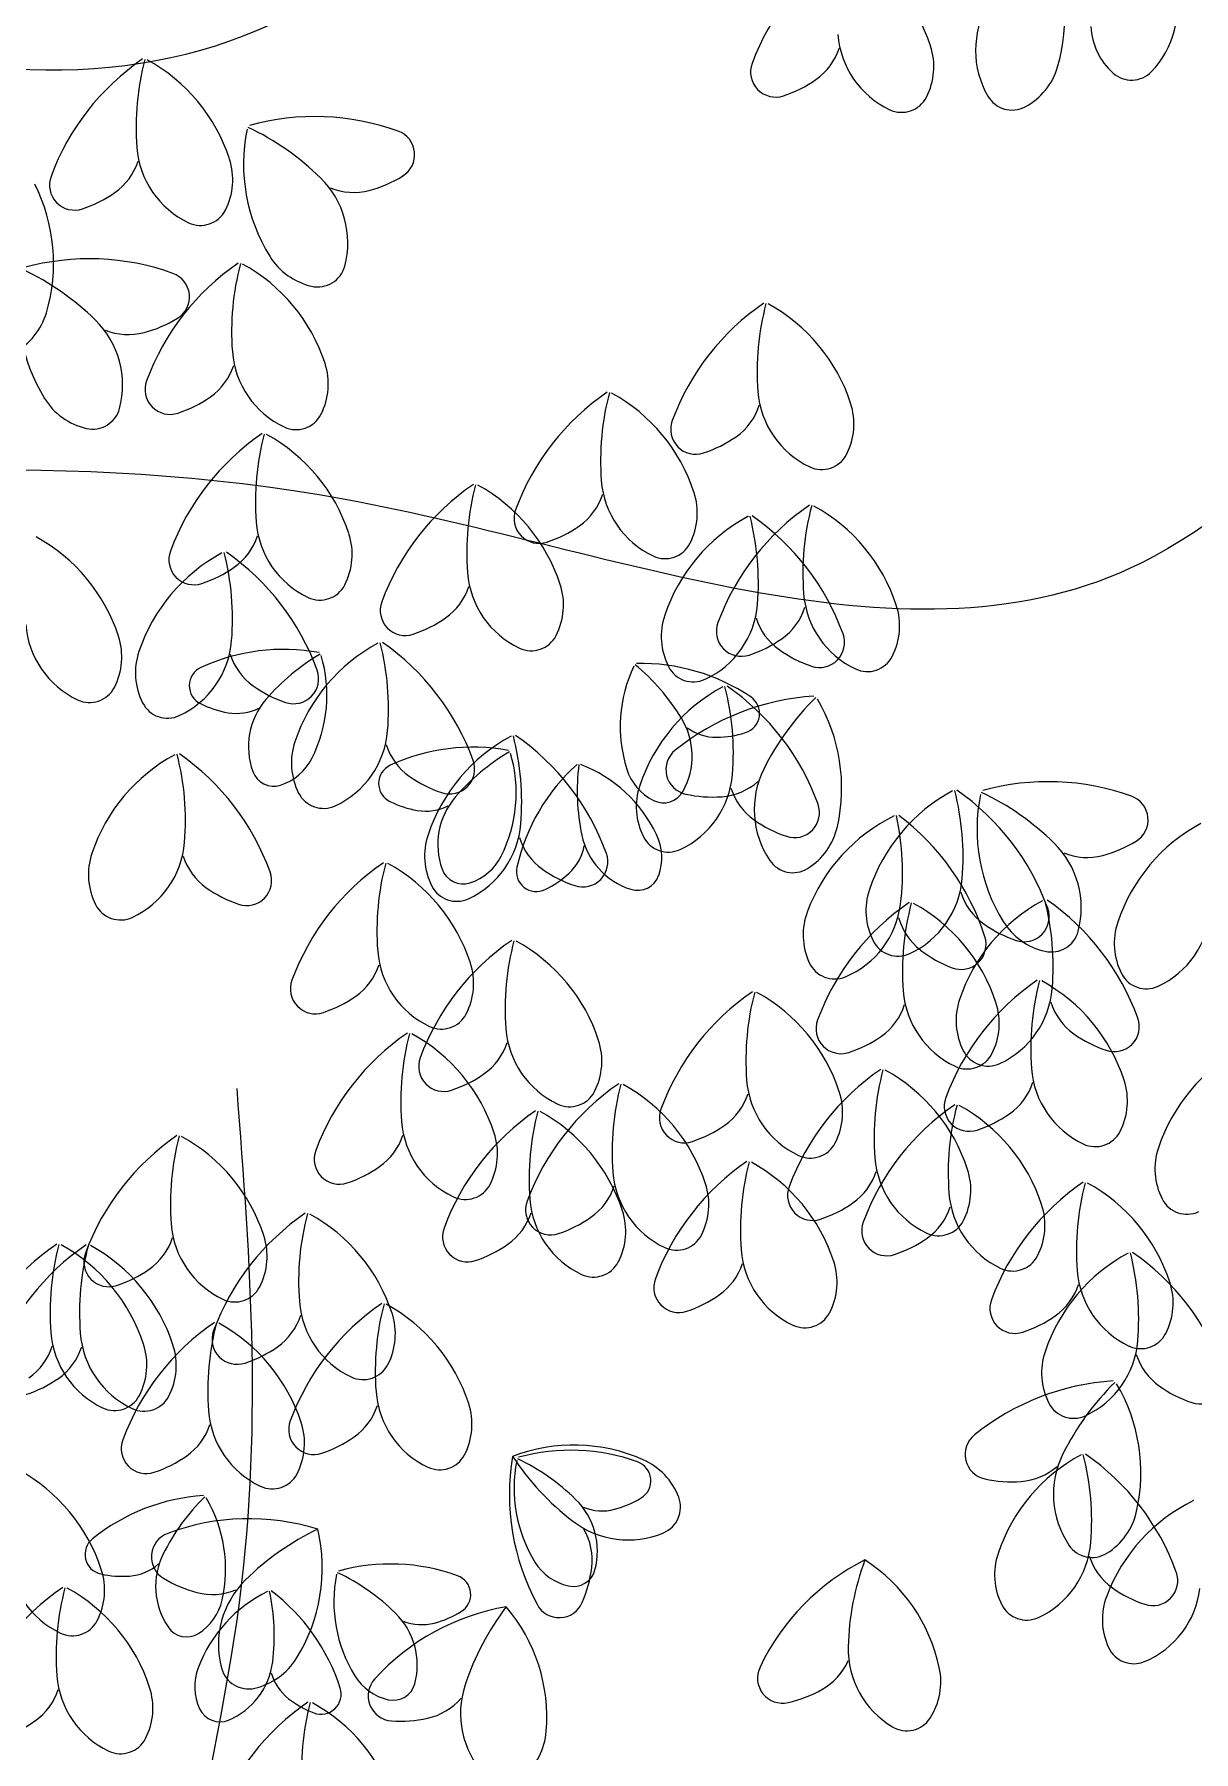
# Model space of a CAD drawing. Header units: millimetres. Extents: x 87938 to 265635, y 330093 to 434310.
# Drawn here: x 131834 to 132387, y 386126 to 386945 of the extents above; entities that cross this region are included whole.
import ezdxf

# ---------------------------------------------------------------- set-up
doc = ezdxf.new("R2010")
doc.units = ezdxf.units.MM

# ---------------------------------------------------------------- blocks, each defined once
blk = doc.blocks.new('A$C375B4AEE')
for centre, radius, start, end in [((3771.13, 5429.78), 83.66, 343.58128, 26.72913), ((3815.56, 5367.1), 117.21, 124.40991, 159.68568), ((3711.24, 5390.08), 83.66, 18.11828, 61.2661), ((3864.99, 5434), 43.37, 316.07316, 16.45177), ((3855.59, 5413.95), 43.37, 149.79322, 210.17162), ((3898.96, 5426.89), 31.77, 182.66365, 228.07889), ((3719.1, 5424.3), 29.57, 305.06742, 341.90734), ((3789.79, 5424.92), 43.37, 184.33018, 244.70865), ((3760.56, 5406.22), 31.77, 332.7028, 18.11842), ((3481.11, 5313.19), 117.21, 124.40991, 159.68568), ((3538.55, 5377.31), 126.82, 165.1974, 184.33018), ((3376.79, 5336.17), 83.66, 18.11828, 61.26609), ((3716.82, 5403.65), 11.93, 159.68544, 288.61527), ((3702.26, 5448.28), 58.87, 288.18029, 305.06755), ((3820.91, 5415.11), 31.77, 298.16592, 343.58138), ((3886.63, 5413.16), 13.32, 228.07898, 316.07332), ((3776.95, 5397.76), 13.32, 244.70849, 332.70271), ((3829.61, 5398.85), 13.32, 210.17138, 298.16605), ((3496.96, 5265.22), 117.21, 70.15065, 105.42637), ((3546.68, 5359.76), 83.66, 168.57019, 211.71798), ((3410.91, 5262.67), 126.82, 45.50611, 64.63896), ((3532.71, 5364.25), 11.93, 301.22092, 70.15068), ((3455.34, 5371.01), 43.37, 184.33018, 244.70865), ((3384.65, 5370.39), 29.57, 305.06741, 341.90733), ((3426.11, 5352.3), 31.77, 332.7028, 18.11842), ((3288.73, 5312.5), 83.66, 343.58128, 26.72913), ((3382.37, 5349.74), 11.93, 159.68544, 288.61526), ((3469.4, 5322.2), 43.37, 345.12777, 45.50616), ((3508, 5404.16), 58.87, 284.76883, 301.65603), ((3367.81, 5394.37), 58.87, 288.1803, 305.06755), ((3515.47, 5375.82), 29.57, 247.9291, 284.76879), ((3442.51, 5343.84), 13.32, 244.70849, 332.70271), ((3303.5, 5194.83), 126.82, 45.50611, 64.63896), ((3389.54, 5197.37), 117.21, 70.15066, 105.42638), ((3526.69, 5215.74), 117.21, 124.40991, 159.68568), ((3584.14, 5279.86), 126.82, 165.1974, 184.33018), ((3422.38, 5238.71), 83.66, 18.11828, 61.26609), ((3502.54, 5332.48), 31.77, 211.71802, 257.13344), ((3498.43, 5314.49), 13.32, 257.13344, 345.12771), ((3439.27, 5291.91), 83.66, 168.57019, 211.71798), ((3425.29, 5296.4), 11.93, 301.22092, 70.15068), ((3777.42, 5196.71), 117.21, 124.40991, 159.68568), ((3834.86, 5260.83), 126.82, 165.1974, 184.33018), ((3673.1, 5219.68), 83.66, 18.11828, 61.2661), ((3338.5, 5297.84), 31.77, 298.16592, 343.58138), ((3361.98, 5254.36), 43.37, 345.12777, 45.50616), ((3400.58, 5336.31), 58.87, 284.76883, 301.65603), ((3408.05, 5307.98), 29.57, 247.9291, 284.76879), ((3500.92, 5273.56), 43.37, 184.33018, 244.70865), ((3430.23, 5272.93), 29.57, 305.06741, 341.90733), ((3471.69, 5254.85), 31.77, 332.7028, 18.11842), ((3427.96, 5252.29), 11.93, 159.68544, 288.61526), ((3395.13, 5264.63), 31.77, 211.71802, 257.13341), ((3391.02, 5246.64), 13.32, 257.13336, 345.12771), ((3413.39, 5296.92), 58.87, 288.1803, 305.06755), ((3702.71, 5154.2), 117.21, 124.40991, 159.68568), ((3760.15, 5218.32), 126.82, 165.19739, 184.33018), ((3598.39, 5177.18), 83.66, 18.11828, 61.2661), ((3680.96, 5253.9), 29.57, 305.06742, 341.90734), ((3751.65, 5254.53), 43.37, 184.33018, 244.70865), ((3722.42, 5235.82), 31.77, 332.7028, 18.11842), ((3488.09, 5246.39), 13.32, 244.70849, 332.70271), ((3678.68, 5233.26), 11.93, 159.68545, 288.61526), ((3538.08, 5134.46), 117.21, 124.40991, 159.68568), ((3595.52, 5198.58), 126.82, 165.1974, 184.33018), ((3433.76, 5157.44), 83.66, 18.11828, 61.26609), ((3664.12, 5277.89), 58.87, 288.1803, 305.06754), ((3738.81, 5227.36), 13.32, 244.70851, 332.70271), ((3638.88, 5110.27), 117.21, 124.40991, 159.68568), ((3696.32, 5174.39), 126.82, 165.1974, 184.33018), ((3534.57, 5133.25), 83.66, 18.11828, 61.2661), ((3606.25, 5211.4), 29.57, 305.06743, 341.90734), ((3676.94, 5212.02), 43.37, 184.33018, 244.70865), ((3647.71, 5193.32), 31.77, 332.7028, 18.11842), ((3603.97, 5190.75), 11.93, 159.68545, 288.61526), ((3799.21, 5100.31), 117.21, 124.40991, 159.68568), ((3856.65, 5164.43), 126.82, 165.19739, 184.33018), ((3694.89, 5123.29), 83.66, 18.11828, 61.26609), ((3512.3, 5192.28), 43.37, 184.33018, 244.70865), ((3589.41, 5235.38), 58.87, 288.1803, 305.06754), ((3743.27, 5117.95), 83.66, 118.34453, 161.49243), ((3581.8, 5160.19), 126.82, 355.28042, 14.41331), ((3638.8, 5095.68), 117.21, 19.92504, 55.20071), ((3323.85, 5108.53), 83.66, 18.11828, 61.26609), ((3441.61, 5191.66), 29.57, 305.06741, 341.90733), ((3483.07, 5173.57), 31.77, 332.7028, 18.11842), ((3664.11, 5184.85), 13.32, 244.70851, 332.70271), ((3492.42, 5100.62), 83.66, 118.34453, 161.49243), ((3439.34, 5171.01), 11.93, 159.68544, 288.61526), ((3330.94, 5142.86), 126.82, 355.28042, 14.4133), ((3387.95, 5078.35), 117.21, 19.92504, 55.2007), ((3424.78, 5215.64), 58.87, 288.1803, 305.06755), ((3613.11, 5168.09), 43.37, 184.33018, 244.70865), ((3499.47, 5165.11), 13.32, 244.70849, 332.70271), ((3542.42, 5167.47), 29.57, 305.06743, 341.90734), ((3583.88, 5149.39), 31.77, 332.7028, 18.11842), ((3773.44, 5158.13), 43.37, 184.33018, 244.70865), ((3540.14, 5146.82), 11.93, 159.68544, 288.61526), ((3664.96, 5153.32), 43.37, 294.90209, 355.28059), ((3702.74, 5157.51), 29.57, 305.06743, 341.90734), ((3744.21, 5139.43), 31.77, 332.7028, 18.11842), ((3402.4, 5143.37), 43.37, 184.33018, 244.70865), ((3525.58, 5191.45), 58.87, 288.18029, 305.06755), ((3694.07, 5134.42), 31.77, 161.49233, 206.90783), ((3700.47, 5136.86), 11.93, 159.68545, 288.61526), ((3735.65, 5152.22), 29.57, 197.70322, 234.54325), ((3373.17, 5124.66), 31.77, 332.7028, 18.11842), ((3414.11, 5136), 43.37, 294.9021, 355.28059), ((3566.84, 5057.61), 83.66, 118.34453, 161.49243), ((3405.36, 5099.85), 126.82, 355.28042, 14.41331), ((3462.37, 5035.34), 117.21, 19.92504, 55.2007), ((3600.28, 5140.93), 13.32, 244.70849, 332.70271), ((3685.91, 5181.49), 58.87, 288.1803, 305.06754), ((3737.79, 5131.56), 11.93, 250.9955, 19.92456), ((3443.21, 5117.09), 31.77, 161.49233, 206.90783), ((3482.04, 5034.48), 93.77, 79.54263, 114.81837), ((3484.8, 5134.9), 29.57, 197.70322, 234.54326), ((3550.79, 5038.41), 101.45, 120.33006, 139.46287), ((3435.86, 5106.38), 66.93, 333.25103, 16.39882), ((3709.62, 5091.44), 66.93, 154.4733, 197.62105), ((3585.36, 5042.57), 101.45, 31.40914, 50.54195), ((3652.62, 5027.77), 93.77, 56.05367, 91.3294), ((3752.65, 5176.09), 58.87, 234.54318, 251.43035), ((3760.6, 5130.97), 13.32, 244.70851, 332.70272), ((3446.68, 5110.93), 9.54, 114.81854, 243.74813), ((3486.93, 5114.24), 11.93, 250.99547, 19.92455), ((3677.61, 5126.07), 13.32, 206.90799, 294.90206), ((3389.56, 5116.2), 13.32, 244.70849, 332.70271), ((3500.06, 5081.8), 34.69, 139.46287, 199.84132), ((3501.8, 5158.77), 58.87, 234.54318, 251.43035), ((3731.34, 5036.75), 83.66, 118.34453, 161.49243), ((3742.57, 4988.96), 117.21, 93.63961, 128.91534), ((3569.86, 5078.99), 126.82, 355.28042, 14.41331), ((3626.87, 5014.48), 117.21, 19.92504, 55.20071), ((3699.65, 5097.65), 9.54, 287.12412, 56.05384), ((3824.73, 5014.67), 126.82, 134.42706, 153.55984), ((3664.69, 5062.07), 83.66, 347.34801, 30.49574), ((3426.76, 5108.75), 13.32, 206.90798, 294.90209), ((3463.62, 5144.45), 47.1, 243.313, 260.20024), ((3459.63, 5121.35), 23.65, 260.2002, 297.03999), ((3488.53, 5092.98), 43.37, 294.9021, 355.28059), ((3642.33, 5077.36), 34.69, 331.03062, 31.40925), ((3688.53, 5109.99), 23.65, 233.83216, 270.67182), ((3688.25, 5133.43), 47.1, 270.67182, 287.55904), ((3517.63, 5074.08), 31.77, 161.49233, 206.90783), ((3559.22, 5091.88), 29.57, 197.70322, 234.54324), ((3572.35, 4987.85), 93.77, 79.54263, 114.81838), ((3630.37, 5013.25), 83.66, 118.34453, 161.49243), ((3641.11, 4991.78), 101.45, 120.33007, 139.46287), ((3468.89, 5055.49), 126.82, 355.28042, 14.41331), ((3525.9, 4990.98), 117.21, 19.92496, 55.20075), ((3676.43, 5070.88), 11.93, 128.91537, 257.84495), ((3469.98, 5004.38), 83.66, 118.34458, 161.49233), ((3308.5, 5046.62), 126.82, 355.28042, 14.4133), ((3365.51, 4982.11), 117.21, 19.92497, 55.20075), ((3472.93, 5087.69), 25.42, 287.8356, 333.25095), ((3537, 5064.3), 9.54, 114.81848, 243.74818), ((3561.35, 5071.22), 11.93, 250.99547, 19.92456), ((3526.17, 5059.75), 66.93, 333.25103, 16.39883), ((3684.86, 5003.7), 93.77, 131.9815, 167.25725), ((3723.65, 5060.6), 101.45, 172.76891, 191.90173), ((3599.71, 5010.92), 66.93, 25.68991, 68.83766), ((3670.06, 5078.87), 25.42, 197.62093, 243.03649), ((3750.01, 5051.82), 43.37, 153.55975, 213.93822), ((3477.45, 5073.64), 10.66, 199.84169, 287.83572), ((3576.22, 5115.75), 58.87, 234.54318, 251.43035), ((3682.13, 5053.22), 31.77, 161.49233, 206.90783), ((3653.03, 5072.12), 43.37, 294.90209, 355.28059), ((3688.95, 5087.46), 29.57, 274.29719, 311.13695), ((3846.85, 4947.93), 117.21, 70.15064, 105.42637), ((3501.18, 5065.73), 13.32, 206.90798, 294.90209), ((3553.93, 5097.82), 47.1, 243.313, 260.20023), ((3590.37, 5035.17), 34.69, 139.46286, 199.84132), ((3663.36, 5065.72), 10.66, 243.0366, 331.03106), ((3686.75, 5116.68), 58.87, 257.41, 274.29719), ((3723.72, 5071.02), 29.57, 197.70322, 234.54325), ((3840.91, 4987.1), 83.66, 118.34458, 161.49233), ((3679.44, 5029.34), 126.82, 355.28042, 14.41331), ((3736.44, 4964.83), 117.21, 19.92496, 55.20075), ((3896.57, 5042.47), 83.66, 168.5702, 211.71798), ((3760.8, 4945.39), 126.82, 45.50612, 64.63895), ((3882.6, 5046.96), 11.93, 301.22092, 70.15068), ((3549.94, 5074.72), 23.65, 260.20018, 297.03997), ((3740.72, 5094.89), 58.87, 234.54318, 251.43035), ((3725.85, 5050.36), 11.93, 250.9955, 19.92456), ((3810.28, 4973.71), 83.66, 116.13134, 159.27912), ((3650.56, 5022.15), 126.82, 353.06731, 12.2001), ((3705.03, 4955.49), 117.21, 17.71178, 52.98752), ((3581.16, 5029.72), 31.77, 161.49233, 206.90784), ((3552.06, 5048.62), 43.37, 294.902, 355.28059), ((3622.75, 5047.52), 29.57, 197.70322, 234.54325), ((3658.33, 5046.83), 34.69, 191.90168, 252.2802), ((3665.68, 5044.87), 13.32, 206.90799, 294.90206), ((3637.12, 5028.92), 25.42, 340.27443, 25.68979), ((3715.32, 5050.71), 31.77, 301.93249, 347.34799), ((3959.37, 4971.53), 83.66, 118.34458, 161.49233), ((3420.77, 5020.85), 31.77, 161.49233, 206.90783), ((3391.67, 5039.75), 43.37, 294.90201, 355.28059), ((3602.33, 5038.89), 23.65, 312.63915, 349.4787), ((3624.88, 5026.86), 11.93, 250.9955, 19.92456), ((3819.29, 5004.92), 43.37, 345.12776, 45.50616), ((3865.36, 5058.54), 29.57, 247.92907, 284.76879), ((3857.89, 5086.88), 58.87, 284.76879, 301.65601), ((3462.36, 5038.65), 29.57, 197.70322, 234.54326), ((3464.49, 5017.99), 11.93, 250.99547, 19.92455), ((3596.02, 4929.79), 117.21, 124.40995, 159.68568), ((3653.46, 4993.91), 126.82, 165.19733, 184.33018), ((3491.7, 4952.76), 83.66, 18.11828, 61.2661), ((3567.76, 5027.02), 10.66, 199.84169, 287.83567), ((3563.24, 5041.06), 25.42, 287.83562, 333.25094), ((3602.7, 5022.28), 9.54, 167.25721, 296.18699), ((3639.75, 5071.39), 58.87, 234.54318, 251.43035), ((3725.08, 5035.05), 13.32, 213.9383, 301.93257), ((3479.36, 5062.52), 58.87, 234.54318, 251.43035), ((3564.71, 5021.37), 13.32, 206.908, 294.90205), ((3586.45, 5056.13), 47.1, 295.75192, 312.63904), ((3651.01, 5023.94), 10.66, 252.28012, 340.27409), ((3762.6, 5022.47), 43.37, 294.902, 355.28059), ((3404.32, 5012.5), 13.32, 206.90798, 294.90209), ((3846.75, 4910.76), 117.21, 124.40991, 159.68568), ((3733.4, 5012.08), 43.37, 292.68879, 353.06731), ((3791.71, 5003.57), 31.77, 161.49233, 206.90784), ((3904.19, 4974.88), 126.82, 165.1974, 184.33018), ((3742.43, 4933.73), 83.66, 18.11828, 61.2661), ((3883.9, 4934.69), 83.66, 118.34458, 161.49233), ((3833.29, 5021.37), 29.57, 197.70322, 234.54306), ((3722.43, 4976.93), 126.82, 355.28049, 14.41331), ((3779.43, 4912.42), 117.21, 19.92497, 55.2007), ((3761.75, 4992.07), 31.77, 159.27916, 204.69469), ((3803.99, 5008.25), 29.57, 195.49013, 232.32998), ((3852.43, 5015.19), 31.77, 211.71799, 257.13346), ((3835.42, 5000.71), 11.93, 250.99547, 19.92529), ((3910.16, 4988), 31.77, 161.49233, 206.90783), ((3881.06, 5006.9), 43.37, 294.90201, 355.28059), ((3657.19, 4892.75), 117.21, 124.40991, 159.68568), ((3714.64, 4956.87), 126.82, 165.1974, 184.33018), ((3775.25, 4995.22), 13.32, 206.90799, 294.90205), ((3805.33, 4987.52), 11.93, 248.78223, 17.71199), ((3850.29, 5045.24), 58.87, 234.54309, 251.43035), ((3848.33, 4997.21), 13.32, 257.13352, 345.1277), ((3570.25, 4987.61), 43.37, 184.33018, 244.70865), ((3552.88, 4915.73), 83.66, 18.11828, 61.2661), ((3821.9, 5031.44), 58.87, 232.32996, 249.21715), ((3499.56, 4986.98), 29.57, 305.06743, 341.90734), ((3541.02, 4968.9), 31.77, 332.7028, 18.11842), ((3744.99, 4984.36), 13.32, 204.69453, 292.68882), ((3893.71, 4979.65), 13.32, 206.90798, 294.90209), ((3497.28, 4966.34), 11.93, 159.68544, 288.61526), ((3772.04, 4868.25), 117.21, 124.40991, 159.68568), ((3829.48, 4932.37), 126.82, 165.1974, 184.33018), ((3667.72, 4891.23), 83.66, 18.11828, 61.2661), ((3820.98, 4968.58), 43.37, 184.33018, 244.70865), ((3907.92, 4873.72), 117.21, 124.40991, 159.68568), ((3805.59, 4970.07), 43.37, 294.902, 355.28059), ((3965.36, 4937.84), 126.82, 165.1974, 184.33018), ((3803.6, 4896.7), 83.66, 18.11828, 61.2661), ((3482.72, 5010.97), 58.87, 288.1803, 305.06755), ((3750.29, 4967.95), 29.57, 305.06743, 341.90734), ((3834.7, 4951.16), 31.77, 161.49233, 206.90784), ((3791.75, 4949.87), 31.77, 332.7028, 18.11842), ((3876.28, 4968.96), 29.57, 197.70351, 234.54308), ((3557.42, 4960.44), 13.32, 244.70849, 332.70271), ((3748.01, 4947.31), 11.93, 159.68544, 288.61526), ((3878.42, 4948.3), 11.93, 250.99547, 19.92527), ((3607.4, 4848.51), 117.21, 124.40991, 159.68568), ((3664.85, 4912.63), 126.82, 165.1974, 184.33018), ((3503.09, 4871.49), 83.66, 18.11828, 61.2661), ((3560.73, 4949.95), 29.57, 305.06743, 341.90734), ((3631.42, 4950.57), 43.37, 184.33018, 244.70865), ((3602.19, 4931.86), 31.77, 332.7028, 18.11842), ((3733.45, 4991.94), 58.87, 288.1803, 305.06754), ((3893.28, 4992.83), 58.87, 234.54309, 251.43035), ((3558.46, 4929.3), 11.93, 159.68544, 288.61526), ((3808.14, 4941.41), 13.32, 244.70849, 332.70271), ((3818.25, 4942.81), 13.32, 206.908, 294.90205), ((3978.77, 4863.97), 83.66, 118.34458, 161.49233), ((3543.89, 4973.93), 58.87, 288.18029, 305.06755), ((3833.21, 4831.21), 117.21, 124.40991, 159.68568), ((3890.65, 4895.33), 126.82, 165.19739, 184.33018), ((3728.9, 4854.19), 83.66, 18.11828, 61.2661), ((3882.15, 4931.54), 43.37, 184.33018, 244.70865), ((3708.21, 4824.32), 117.21, 124.40991, 159.68568), ((3618.59, 4923.4), 13.32, 244.70851, 332.70271), ((3765.65, 4888.44), 126.82, 165.1974, 184.33018), ((3603.89, 4847.3), 83.66, 18.11828, 61.2661), ((3675.58, 4925.45), 29.57, 305.06742, 341.90734), ((3746.27, 4926.07), 43.37, 184.33018, 244.70865), ((3717.04, 4907.37), 31.77, 332.7028, 18.11842), ((3811.46, 4930.92), 29.57, 305.06743, 341.90734), ((3852.92, 4912.83), 31.77, 332.7028, 18.11842), ((3668.58, 4811.47), 117.21, 124.40991, 159.68568), ((3726.02, 4875.59), 126.82, 165.19739, 184.33018), ((3564.26, 4834.45), 83.66, 18.11828, 61.2661), ((3673.3, 4904.8), 11.93, 159.68545, 288.61526), ((3868.54, 4814.36), 117.21, 124.40991, 159.68568), ((3809.18, 4910.27), 11.93, 159.68544, 288.61526), ((3925.98, 4878.48), 126.82, 165.1974, 184.33018), ((3764.22, 4837.34), 83.66, 18.11828, 61.2661), ((3581.63, 4906.33), 43.37, 184.33018, 244.70865), ((3658.74, 4949.43), 58.87, 288.1803, 305.06754), ((3794.62, 4954.9), 58.87, 288.18029, 305.06755), ((3497.5, 4799.6), 117.21, 124.40991, 159.68568), ((3554.94, 4863.72), 126.82, 165.1974, 184.33018), ((3393.18, 4822.58), 83.66, 18.11828, 61.26609), ((3510.94, 4905.71), 29.57, 305.06743, 341.90734), ((3552.4, 4887.62), 31.77, 332.7028, 18.11842), ((3733.43, 4898.9), 13.32, 244.70851, 332.70271), ((3869.32, 4904.37), 13.32, 244.70849, 332.70271), ((3508.67, 4885.06), 11.93, 159.68544, 288.61526), ((3769.38, 4787.28), 117.21, 124.40991, 159.68568), ((3826.83, 4851.4), 126.82, 165.19739, 184.33018), ((3665.07, 4810.26), 83.66, 18.11828, 61.2661), ((3807.44, 4889.03), 43.37, 184.33018, 244.70865), ((3929.56, 4880.44), 31.77, 161.49233, 206.90783), ((3494.1, 4929.69), 58.87, 288.1803, 305.06755), ((3682.44, 4882.14), 43.37, 184.33018, 244.70865), ((3736.75, 4888.41), 29.57, 305.06743, 341.90734), ((3778.21, 4870.33), 31.77, 332.7028, 18.11842), ((3568.8, 4879.16), 13.32, 244.70849, 332.70271), ((3611.75, 4881.52), 29.57, 305.06743, 341.90734), ((3653.21, 4863.44), 31.77, 332.7028, 18.11842), ((3734.47, 4867.77), 11.93, 159.68544, 288.61526), ((3842.77, 4872.18), 43.37, 184.33018, 244.70865), ((3929.71, 4777.32), 117.21, 124.40991, 159.68568), ((3987.15, 4841.44), 126.82, 165.1974, 184.33018), ((3825.39, 4800.3), 83.66, 18.11828, 61.26609), ((3558.67, 4762.56), 117.21, 124.40993, 159.68564), ((3616.11, 4826.68), 126.82, 165.1974, 184.33018), ((3454.35, 4785.54), 83.66, 18.11828, 61.26609), ((3572.11, 4868.67), 29.57, 305.06743, 341.90734), ((3609.47, 4860.87), 11.93, 159.68544, 288.61526), ((3642.81, 4869.29), 43.37, 184.33018, 244.70865), ((3613.58, 4850.59), 31.77, 332.7028, 18.11842), ((3719.91, 4912.39), 58.87, 288.1803, 305.06754), ((3772.07, 4871.56), 29.57, 305.06743, 341.90734), ((3813.54, 4853.48), 31.77, 332.7028, 18.11842), ((3913.11, 4872.1), 13.32, 206.90798, 294.90209), ((3471.72, 4857.42), 43.37, 184.33018, 244.70865), ((3569.84, 4848.02), 11.93, 159.68544, 288.61526), ((3594.91, 4905.5), 58.87, 288.1803, 305.06754), ((3769.8, 4850.91), 11.93, 159.68544, 288.61526), ((3794.61, 4861.87), 13.32, 244.70849, 332.70271), ((3440.11, 4747.8), 117.21, 124.40993, 159.68564), ((3454.15, 4747.49), 117.21, 124.40991, 159.68568), ((3497.55, 4811.92), 126.82, 165.1974, 184.33018), ((3335.79, 4770.78), 83.66, 18.11828, 61.26609), ((3511.59, 4811.61), 126.82, 165.1974, 184.33018), ((3349.83, 4770.47), 83.66, 18.11828, 61.26609), ((3401.03, 4856.8), 29.57, 305.06741, 341.90733), ((3442.5, 4838.71), 31.77, 332.7028, 18.11842), ((3555.28, 4892.65), 58.87, 288.18029, 305.06755), ((3669.61, 4854.98), 13.32, 244.70851, 332.70271), ((3743.61, 4845.1), 43.37, 184.33018, 244.70865), ((3755.24, 4895.54), 58.87, 288.18029, 305.06755), ((3398.76, 4836.15), 11.93, 159.68544, 288.61526), ((3629.97, 4842.13), 13.32, 244.70851, 332.70271), ((3672.92, 4844.48), 29.57, 305.06742, 341.90734), ((3714.38, 4826.4), 31.77, 332.7028, 18.11842), ((3829.93, 4845.02), 13.32, 244.70849, 332.70271), ((3924.7, 4766.62), 83.66, 118.34458, 161.49233), ((3763.23, 4808.86), 126.82, 355.28049, 14.41331), ((3820.23, 4744.36), 117.21, 19.92497, 55.2007), ((3384.2, 4880.78), 58.87, 288.1803, 305.06755), ((3670.65, 4823.84), 11.93, 159.68544, 288.61526), ((3833.25, 4834.52), 29.57, 305.06743, 341.90733), ((3903.94, 4835.14), 43.37, 184.33018, 244.70865), ((3874.71, 4816.44), 31.77, 332.7028, 18.11842), ((3458.89, 4830.25), 13.32, 244.70849, 332.70271), ((3532.9, 4820.38), 43.37, 184.33018, 244.70865), ((3656.08, 4868.47), 58.87, 288.1803, 305.06754), ((3830.97, 4813.88), 11.93, 159.68544, 288.61526), ((3462.2, 4819.76), 29.57, 305.06741, 341.90733), ((3595.23, 4719.55), 117.21, 124.40991, 159.68568), ((3652.67, 4783.67), 126.82, 165.1974, 184.33018), ((3490.91, 4742.52), 83.66, 18.11828, 61.26609), ((3503.67, 4801.68), 31.77, 332.7028, 18.11842), ((3730.78, 4817.94), 13.32, 244.70851, 332.70271), ((3816.41, 4858.51), 58.87, 288.18029, 305.06755), ((3414.34, 4805.62), 43.37, 184.33018, 244.70861), ((3428.38, 4805.31), 43.37, 184.33018, 244.70865), ((3515.32, 4710.45), 117.21, 124.40993, 159.68568), ((3572.76, 4774.57), 126.82, 165.1974, 184.33018), ((3459.93, 4799.12), 11.93, 159.68544, 288.61526), ((3411, 4733.43), 83.66, 18.11828, 61.26609), ((3891.1, 4807.98), 13.32, 244.70849, 332.70271), ((3343.65, 4805), 29.57, 305.06741, 341.90733), ((3357.69, 4804.69), 29.57, 305.06741, 341.90733), ((3385.11, 4786.92), 31.77, 332.7028, 18.11842), ((3399.15, 4786.6), 31.77, 332.7028, 18.11842), ((3445.37, 4843.74), 58.87, 288.1803, 305.06755), ((3875.5, 4783.1), 31.77, 161.49233, 206.90784), ((3846.4, 4802), 43.37, 294.90201, 355.28059), ((3520.06, 4793.22), 13.32, 244.70853, 332.70271), ((3917.08, 4800.9), 29.57, 197.70351, 234.54308), ((3340.85, 4828.67), 58.87, 288.1803, 305.06755), ((3885.31, 4662.3), 117.21, 93.6396, 128.91534), ((3967.47, 4688.01), 126.82, 134.42703, 153.55984), ((3807.43, 4735.42), 83.66, 347.34796, 30.49579), ((3934.08, 4824.77), 58.87, 234.54309, 251.43035), ((3919.22, 4780.24), 11.93, 250.99547, 19.92527), ((3401.5, 4778.46), 13.32, 244.70864, 332.70271), ((3415.54, 4778.14), 13.32, 244.70849, 332.70271), ((3569.46, 4777.36), 43.37, 184.33018, 244.70865), ((3540.23, 4758.66), 31.77, 332.7028, 18.11842), ((3859.05, 4774.75), 13.32, 206.908, 294.90209), ((3489.55, 4768.27), 43.37, 184.33018, 244.70861), ((3496.49, 4756.1), 11.93, 159.68544, 288.61526), ((3498.76, 4776.74), 29.57, 305.06741, 341.90733), ((3418.86, 4767.65), 29.57, 305.0675, 341.90719), ((3460.32, 4749.57), 31.77, 332.70293, 18.11829), ((3481.93, 4800.73), 58.87, 288.1803, 305.06755), ((3819.17, 4744.22), 11.93, 128.91536, 257.84494), ((3416.58, 4747.01), 11.93, 159.68581, 288.61526), ((3402.02, 4791.63), 58.87, 288.1803, 305.0675), ((3556.62, 4750.2), 13.32, 244.70849, 332.70271), ((3620.51, 4667.34), 81.35, 65.90991, 110.97732), ((3619.19, 4652.44), 93.77, 70.15065, 105.42638), ((3902.26, 4670.38), 83.66, 118.34458, 161.49233), ((3892.74, 4725.17), 43.37, 153.55985, 213.93831), ((3740.79, 4712.62), 126.82, 355.28049, 14.41331), ((3797.79, 4648.11), 117.21, 19.92497, 55.2007), ((3315.66, 4663.36), 83.66, 18.11828, 61.26607), ((3699.77, 4724.95), 109.93, 170.39116, 208.37634), ((3697.38, 4812.92), 126.82, 213.29902, 232.43179), ((3658.97, 4728.07), 66.93, 168.57024, 211.718), ((3550.35, 4650.4), 101.45, 45.50615, 64.63894), ((3647.79, 4731.66), 9.54, 301.22104, 70.15062), ((3640.9, 4712.53), 31.77, 20.80439, 66.21979), ((3831.69, 4760.8), 29.57, 274.29719, 311.13686), ((3476.72, 4741.11), 13.32, 244.70864, 332.70271), ((3829.49, 4790.02), 58.87, 257.40998, 274.29719), ((3449.83, 4630.98), 93.77, 93.63961, 128.91535), ((3515.56, 4651.55), 101.45, 134.42704, 153.55983), ((3387.53, 4689.47), 66.93, 347.34795, 30.49577), ((3597.14, 4698.02), 34.69, 345.12769, 45.50619), ((3633.99, 4740.92), 23.65, 247.92913, 284.76878), ((3628.02, 4763.59), 47.1, 284.76879, 301.65598), ((3658.15, 4719.08), 13.32, 292.8101, 20.80429), ((3953.02, 4647.05), 83.66, 116.13137, 159.27912), ((3465.54, 4603.64), 109.93, 72.59285, 110.57802), ((3646.5, 4746.78), 43.37, 232.43168, 292.81026), ((3858.06, 4724.05), 31.77, 301.93256, 347.34798), ((3396.92, 4696.52), 9.54, 128.91546, 257.84491), ((3430.98, 4695.34), 11.93, 109.98877, 238.9185), ((3553.02, 4594.07), 126.82, 115.5007, 134.63348), ((3419.21, 4689.98), 81.35, 328.11159, 13.17901), ((3599.76, 4693.74), 29.57, 353.1691, 30.00883), ((3394.21, 4698.2), 43.37, 184.33018, 244.70861), ((3455.78, 4681.27), 34.69, 153.55981, 213.93836), ((3853.06, 4686.85), 31.77, 161.49233, 206.90784), ((3823.96, 4705.75), 43.37, 294.902, 355.28059), ((3867.82, 4708.39), 13.32, 213.93831, 301.93258), ((3894.64, 4704.65), 29.57, 197.70351, 234.54308), ((3364.98, 4679.49), 31.77, 332.70293, 18.11829), ((3405.18, 4733.16), 47.1, 257.40999, 274.29719), ((3406.93, 4709.78), 23.65, 274.29717, 311.13687), ((3573.03, 4673.79), 66.93, 168.57024, 211.718), ((3464.42, 4596.12), 101.45, 45.50615, 64.63894), ((3533.26, 4598.16), 93.77, 70.15065, 105.42638), ((3561.86, 4677.38), 9.54, 301.22103, 70.1506), ((3623.65, 4706.24), 25.42, 211.71796, 257.13344), ((3620.37, 4691.85), 10.66, 257.13345, 345.12753), ((3570.66, 4697.23), 58.87, 336.28194, 353.16913), ((3808.72, 4595.6), 109.93, 116.63677, 154.62195), ((3878.26, 4649.54), 126.82, 159.54463, 178.6774), ((3715.39, 4625.46), 81.35, 12.15552, 57.22293), ((3896.78, 4683.99), 11.93, 250.99547, 19.92527), ((3443.01, 4584.1), 117.21, 124.40991, 159.68568), ((3500.45, 4648.22), 126.82, 165.1974, 184.33018), ((3338.7, 4607.08), 83.66, 18.11828, 61.26609), ((3455.59, 4735.32), 58.87, 238.48363, 255.37081), ((3448.19, 4706.96), 29.57, 255.37079, 292.21052), ((3504, 4618.78), 66.93, 116.13136, 159.27917), ((3494.39, 4653.45), 43.37, 134.63337, 195.01195), ((3376.22, 4657.53), 101.45, 353.06726, 12.20006), ((3419.8, 4604.2), 93.77, 17.71176, 52.9875), ((3911.64, 4728.52), 58.87, 234.54309, 251.43035), ((3876.14, 4685.42), 43.37, 292.68879, 353.06731), ((3428.03, 4680.38), 25.42, 301.93255, 347.34792), ((3606.95, 4563.17), 109.93, 99.7313, 137.71648), ((3689.17, 4594.56), 126.82, 142.63916, 161.77193), ((3526.34, 4618.88), 81.35, 355.25005, 40.31746), ((3613.6, 4678.26), 11.93, 207.78709, 336.71682), ((3836.61, 4678.5), 13.32, 206.908, 294.90205), ((3904.49, 4665.41), 31.77, 159.27916, 204.69456), ((3381.37, 4671.03), 13.32, 244.70864, 332.70271), ((3435.84, 4667.85), 10.66, 213.9382, 301.93252), ((3511.2, 4643.75), 34.69, 345.12769, 45.50618), ((3548.06, 4686.65), 23.65, 247.92913, 284.76879), ((3542.08, 4709.31), 47.1, 284.76878, 301.65598), ((3442.49, 4649.48), 34.69, 292.68884, 353.06731), ((3461.22, 4663.65), 31.77, 283.00608, 328.42148), ((3724.42, 4657.81), 29.57, 299.41471, 336.25444), ((3794.83, 4651.46), 43.37, 178.67729, 239.05587), ((3887.72, 4657.7), 13.32, 204.69451, 292.68882), ((3417.24, 4641.92), 43.37, 184.33018, 244.70865), ((3465.17, 4633.47), 25.42, 159.27908, 204.6945), ((3465.37, 4645.67), 13.32, 195.01178, 283.00597), ((3498.97, 4646.41), 23.65, 195.49025, 232.32993), ((3537.72, 4651.97), 25.42, 211.71795, 257.13344), ((3534.36, 4629.02), 11.93, 137.12723, 266.05696), ((3720.12, 4637.49), 11.93, 154.0327, 282.96243), ((3763.9, 4635.73), 31.77, 327.05, 12.4654), ((3346.55, 4641.3), 29.57, 305.06741, 341.90733), ((3388.01, 4623.21), 31.77, 332.7028, 18.11842), ((3500.04, 4629.83), 9.54, 248.78208, 17.71163), ((3534.43, 4637.58), 10.66, 257.13347, 345.12753), ((3609.9, 4620.66), 43.37, 161.77182, 222.1504), ((3710.03, 4683.34), 58.87, 282.52755, 299.41474), ((3451.77, 4627.3), 10.66, 204.69443, 292.6888), ((3559.98, 4529.33), 117.21, 124.40991, 159.68568), ((3513.29, 4664.97), 47.1, 232.32994, 249.21712), ((3617.42, 4593.45), 126.82, 165.1974, 184.33018), ((3455.66, 4552.3), 83.66, 18.11828, 61.26609), ((3544.38, 4647.21), 29.57, 282.50924, 319.34897), ((3329.71, 4665.28), 58.87, 288.1803, 305.06755), ((3538.03, 4675.82), 58.87, 265.62208, 282.50927), ((3779.38, 4625.7), 13.32, 239.05571, 327.04989), ((3404.41, 4614.75), 13.32, 244.70849, 332.70271), ((3575.74, 4614.6), 31.77, 310.14453, 355.55993)]:
    blk.add_arc(centre, radius, start, end)
for points in [[(2022.73, 5685.31), (2645.55, 5579.1), (2934.18, 5654.97), (3192.42, 5457.71), (3435.47, 5412.19), (3784.86, 5776.35), (4088.68, 5973.61), (4453.26, 5897.74), (4802.64, 5624.62), (4924.17, 5321.15), (4893.79, 5184.59), (4559.59, 5139.07), (4362.11, 5230.11), (4088.68, 5305.98), (3891.2, 5169.42), (3511.43, 5199.76), (3131.66, 5199.76)], [(3459.77, 4918.8), (3459.77, 4665.15), (3459.77, 4391.98), (3518.37, 4313.93), (3518.37, 4157.84), (3576.98, 4001.74), (3674.65, 3845.64), (3752.79, 3826.13), (3811.39, 3943.2), (3713.72, 4118.81), (3713.72, 4274.91)]]:
    blk.add_spline(points, degree=3)
for p in [(3538.89, 5354.05), (3703.55, 5191.58)]:
    blk.add_point(p)

msp = doc.modelspace()

# ---------------------------------------------------------------- block references
msp.add_blockref('A$C375B4AEE', (128470.99, 381523.37))

doc.saveas('drawing.dxf')
